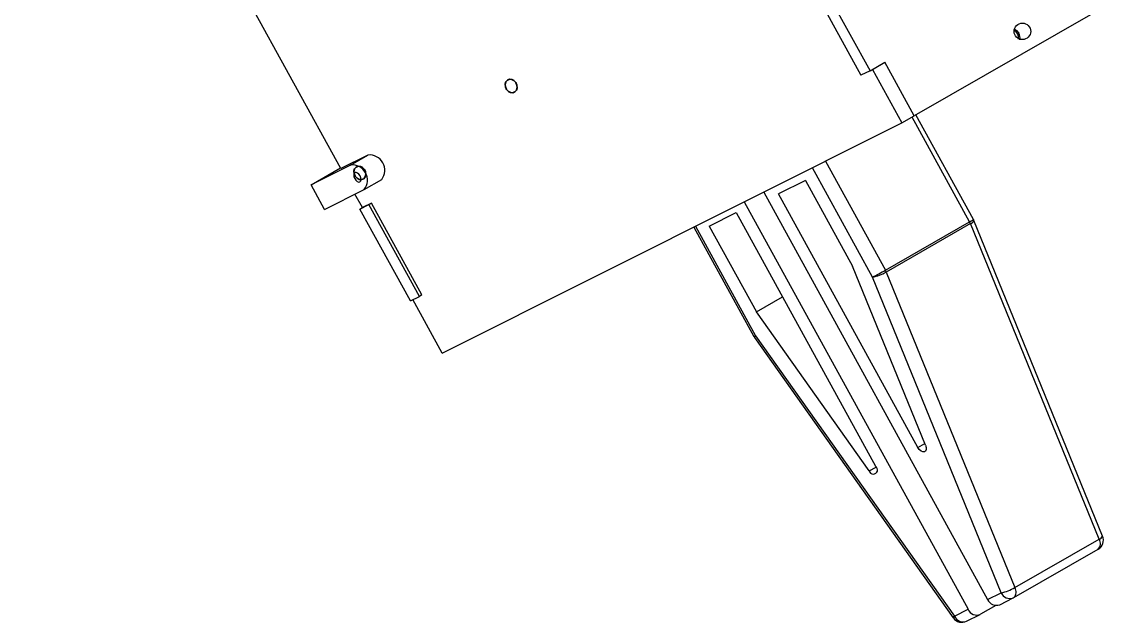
# Model space of a CAD drawing. Header units: millimetres. Extents: x -551930 to 36223, y -1733730 to 8014.
# Drawn here: x -551625.23 to -551590.42, y -1733714.72 to -1733695.38 of the extents above; entities that cross this region are included whole.
import ezdxf

# ---------------------------------------------------------------- set-up
doc = ezdxf.new("R2010")
doc.units = ezdxf.units.MM
doc.layers.get('0').update_dxf_attribs({"lineweight": 35})

msp = doc.modelspace()

# ---------------------------------------------------------------- linework, layer by layer
at = {"color": 7, "linetype": 'Continuous', "lineweight": 25}
for p, q in [((-551614.953, -1733700.113), (-551625.229, -1733681.411)), ((-551599.554, -1733694.01), (-551597.929, -1733696.967)), ((-551599.844, -1733694.155), (-551598.219, -1733697.112)), ((-551590.761, -1733695.119), (-551596.503, -1733698.417)), ((-551597.929, -1733696.967), (-551597.45, -1733696.692)), ((-551597.849, -1733696.921), (-551597.45, -1733696.692)), ((-551596.503, -1733698.417), (-551597.45, -1733696.692)), ((-551597.929, -1733696.967), (-551598.219, -1733697.112)), ((-551597.849, -1733696.921), (-551596.902, -1733698.646)), ((-551596.902, -1733698.646), (-551596.503, -1733698.417)), ((-551594.602, -1733701.75), (-551596.45, -1733698.386)), ((-551611.691, -1733706.051), (-551596.902, -1733698.646)), ((-551614.083, -1733699.677), (-551614.953, -1733700.113)), ((-551614.642, -1733699.998), (-551614.083, -1733699.677)), ((-551614.642, -1733699.998), (-551615.917, -1733700.637)), ((-551615.917, -1733700.637), (-551614.966, -1733700.09)), ((-551615.484, -1733701.425), (-551615.917, -1733700.637)), ((-551614.201, -1733700.782), (-551613.643, -1733700.462)), ((-551600.004, -1733700.492), (-551600.874, -1733700.927)), ((-551600.004, -1733700.492), (-551598.488, -1733703.251)), ((-551615.484, -1733701.425), (-551614.208, -1733700.786)), ((-551614.263, -1733701.369), (-551614.502, -1733700.934)), ((-551601.348, -1733700.872), (-551594.145, -1733713.981)), ((-551596.39, -1733709.088), (-551600.874, -1733700.927)), ((-551614.343, -1733701.415), (-551614.053, -1733701.27)), ((-551614.343, -1733701.415), (-551614.263, -1733701.369)), ((-551613.973, -1733701.224), (-551614.263, -1733701.369)), ((-551614.053, -1733701.27), (-551613.973, -1733701.224)), ((-551612.428, -1733704.227), (-551614.053, -1733701.27)), ((-551612.348, -1733704.181), (-551613.973, -1733701.224)), ((-551601.977, -1733701.187), (-551594.774, -1733714.296)), ((-551612.718, -1733704.372), (-551614.343, -1733701.415)), ((-551603.102, -1733701.965), (-551602.232, -1733701.53)), ((-551602.232, -1733701.53), (-551597.748, -1733709.691)), ((-551603.598, -1733701.999), (-551601.665, -1733705.516)), ((-551603.102, -1733701.965), (-551601.586, -1733704.725)), ((-551597.435, -1733703.383), (-551594.723, -1733701.826)), ((-551594.695, -1733701.885), (-551597.407, -1733703.443)), ((-551590.555, -1733712.04), (-551594.695, -1733701.885)), ((-551590.445, -1733711.94), (-551594.585, -1733701.785)), ((-551596.139, -1733709.012), (-551598.488, -1733703.251)), ((-551597.407, -1733703.443), (-551593.266, -1733713.598)), ((-551593.708, -1733713.762), (-551597.848, -1733703.607)), ((-551612.718, -1733704.372), (-551612.428, -1733704.227)), ((-551611.691, -1733706.051), (-551612.636, -1733704.331)), ((-551612.348, -1733704.181), (-551612.428, -1733704.227)), ((-551601.586, -1733704.725), (-551600.743, -1733704.241)), ((-551597.957, -1733709.844), (-551601.586, -1733704.725)), ((-551601.645, -1733705.548), (-551595.248, -1733714.573)), ((-551601.609, -1733705.491), (-551595.211, -1733714.515)), ((-551593.266, -1733713.598), (-551590.555, -1733712.04)), ((-551593.301, -1733713.918), (-551590.589, -1733712.36)), ((-551594.145, -1733713.981), (-551593.708, -1733713.762)), ((-551593.876, -1733714.17), (-551594.372, -1733714.455)), ((-551593.755, -1733714.146), (-551593.318, -1733713.927)), ((-551593.306, -1733713.921), (-551593.301, -1733713.918)), ((-551595.211, -1733714.515), (-551594.774, -1733714.296)), ((-551594.821, -1733714.68), (-551594.384, -1733714.461))]:
    msp.add_line(p, q, dxfattribs=at)
at = {"color": 8, "linetype": 'Continuous', "lineweight": 25}
for p, q in [((-551594.723, -1733701.826), (-551596.574, -1733698.457)), ((-551599.361, -1733699.877), (-551597.435, -1733703.383)), ((-551597.848, -1733703.607), (-551599.782, -1733700.088)), ((-551603.543, -1733701.971), (-551601.609, -1733705.491)), ((-551596.39, -1733709.088), (-551596.161, -1733708.957)), ((-551597.957, -1733709.844), (-551597.735, -1733709.717))]:
    msp.add_line(p, q, dxfattribs=at)
at = {"color": 7, "linetype": 'Continuous', "lineweight": 25, "flags": 128}
for points in [[(-551593.287, -1733695.616), (-551593.21, -1733695.667), (-551593.143, -1733695.752)], [(-551614.506, -1733700.244), (-551614.533, -1733700.272), (-551614.544, -1733700.318), (-551614.536, -1733700.376), (-551614.512, -1733700.436), (-551614.474, -1733700.489), (-551614.429, -1733700.527), (-551614.383, -1733700.545), (-551614.344, -1733700.54), (-551614.317, -1733700.512), (-551614.306, -1733700.466), (-551614.313, -1733700.408), (-551614.338, -1733700.349), (-551614.376, -1733700.295), (-551614.421, -1733700.257), (-551614.467, -1733700.239), (-551614.506, -1733700.244)], [(-551596.139, -1733709.012), (-551596.118, -1733709.087), (-551596.118, -1733709.154), (-551596.139, -1733709.205), (-551596.178, -1733709.232), (-551596.229, -1733709.233), (-551596.287, -1733709.206), (-551596.343, -1733709.156), (-551596.39, -1733709.088)]]:
    msp.add_lwpolyline(points, dxfattribs=at)
at = {"color": 7, "linetype": 'Continuous', "flags": 128}
for points in [[(-551609.419, -1733697.671), (-551609.494, -1733697.666), (-551609.566, -1733697.629), (-551609.624, -1733697.566), (-551609.66, -1733697.486), (-551609.668, -1733697.401), (-551609.646, -1733697.325), (-551609.599, -1733697.268), (-551609.533, -1733697.24), (-551609.458, -1733697.245), (-551609.386, -1733697.282), (-551609.327, -1733697.345), (-551609.292, -1733697.426), (-551609.284, -1733697.51), (-551609.305, -1733697.587), (-551609.353, -1733697.643), (-551609.419, -1733697.671)], [(-551614.402, -1733700.037), (-551614.327, -1733700.042), (-551614.255, -1733700.079), (-551614.197, -1733700.142), (-551614.161, -1733700.222), (-551614.153, -1733700.307), (-551614.175, -1733700.383), (-551614.222, -1733700.44), (-551614.288, -1733700.468), (-551614.363, -1733700.463), (-551614.435, -1733700.426), (-551614.493, -1733700.362), (-551614.529, -1733700.282), (-551614.537, -1733700.198), (-551614.516, -1733700.121), (-551614.468, -1733700.065), (-551614.402, -1733700.037)]]:
    msp.add_lwpolyline(points, dxfattribs=at)
at = {"color": 7, "linetype": 'Continuous', "lineweight": 25}
msp.add_circle((-551593.024, -1733695.697), 0.267, dxfattribs=at)
for centre, radius, start, end in [((-551593.407, -1733695.899), 0.258, 349.4586, 63.7403), ((-551593.412, -1733695.908), 0.311, 347.9898, 30.0013), ((-551614.035, -1733700.166), 0.491, 323.0466, 95.6103), ((-551614.59, -1733700.483), 0.488, 321.561, 96.0094), ((-551595.227, -1733702.103), 0.575, 22.2145, 28.8093), ((-551594.897, -1733701.913), 0.338, 22.1811, 28.7852), ((-551602.366, -1733694.8), 9.898, 297.157, 299.8797), ((-551598.128, -1733702.184), 1.45, 281.1116, 299.8221), ((-551597.939, -1733703.66), 0.575, 22.2145, 28.8093), ((-551601.37, -1733705.353), 0.338, 208.7852, 215.3319), ((-551597.825, -1733709.806), 0.138, 196.4065, 56.3881), ((-551590.757, -1733712.068), 0.338, 299.8715, 22.1811), ((-551593.987, -1733712.339), 1.45, 281.1116, 299.8221), ((-551593.864, -1733713.859), 0.307, 203.556, 290.7783), ((-551593.469, -1733713.625), 0.338, 296.5994, 299.8715), ((-551594.972, -1733714.378), 0.337, 215.3319, 296.5994), ((-551594.495, -1733714.176), 0.305, 203.3531, 293.639)]:
    msp.add_arc(centre, radius, start, end, dxfattribs=at)
at = {"color": 8, "linetype": 'Continuous', "lineweight": 25}
for centre, radius, start, end in [((-551595.11, -1733701.065), 0.853, 296.9363, 306.5733), ((-551594.738, -1733701.727), 0.164, 285.2866, 339.2188), ((-551601.716, -1733705.326), 0.196, 284.8721, 302.9971), ((-551601.579, -1733705.55), 0.0663, 117.1241, 178.889), ((-551590.77, -1733712.179), 0.256, 314.97, 32.7712), ((-551590.613, -1733711.866), 0.184, 288.4063, 336.0991), ((-551593.427, -1733713.64), 0.307, 203.556, 290.7783), ((-551593.482, -1733713.736), 0.256, 314.97, 32.7712), ((-551595.181, -1733714.574), 0.0663, 117.1241, 178.889), ((-551594.93, -1733714.393), 0.307, 203.556, 290.7783)]:
    msp.add_arc(centre, radius, start, end, dxfattribs=at)

doc.saveas('drawing.dxf')
